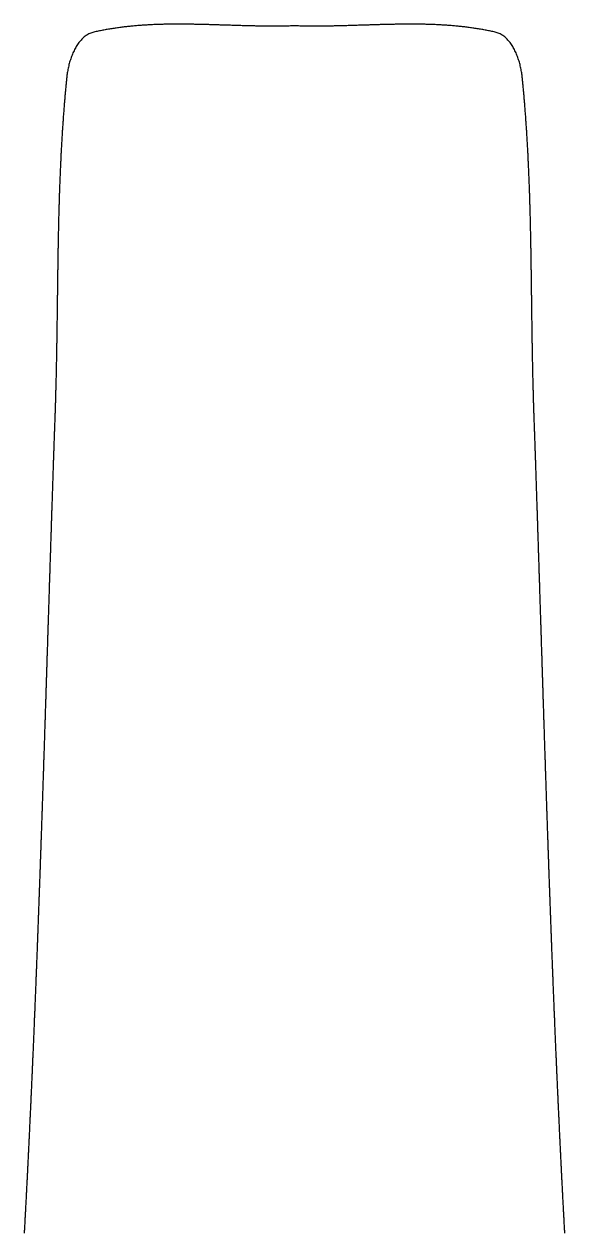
# Model space of a CAD drawing. Header units: metres. Extents: x -47 to 47, y -110 to 110.
# Drawn here: x -11.8 to 11.8, y -55.6 to -2.7 of the extents above; entities that cross this region are included whole.
import ezdxf

# ---------------------------------------------------------------- set-up
doc = ezdxf.new("R2010")
doc.units = ezdxf.units.M

msp = doc.modelspace()

# ---------------------------------------------------------------- linework, layer by layer
for points in [[(-8.774, -3.086), (-8.821, -3.098), (-8.866, -3.112), (-8.91, -3.128), (-8.954, -3.146), (-8.996, -3.167), (-9.037, -3.189), (-9.078, -3.213), (-9.117, -3.239), (-9.156, -3.267), (-9.193, -3.296), (-9.23, -3.327), (-9.265, -3.36), (-9.3, -3.394), (-9.333, -3.43), (-9.366, -3.467), (-9.398, -3.505), (-9.429, -3.545), (-9.459, -3.585), (-9.488, -3.627), (-9.516, -3.671), (-9.543, -3.715), (-9.57, -3.76), (-9.595, -3.806), (-9.62, -3.852), (-9.643, -3.9), (-9.666, -3.948), (-9.688, -3.997), (-9.709, -4.047), (-9.73, -4.097), (-9.749, -4.147), (-9.768, -4.198), (-9.785, -4.249), (-9.802, -4.301), (-9.819, -4.353), (-9.834, -4.405), (-9.848, -4.456), (-9.862, -4.508), (-9.875, -4.56), (-9.887, -4.612), (-9.898, -4.664), (-9.909, -4.715), (-9.919, -4.767), (-9.928, -4.817), (-9.936, -4.868), (-9.943, -4.918), (-9.95, -4.967), (-9.956, -5.016), (-9.961, -5.064)], [(-0.081, -2.814), (-0.131, -2.816), (-0.181, -2.817), (-0.231, -2.818), (-0.281, -2.82), (-0.331, -2.821), (-0.381, -2.822), (-0.431, -2.823), (-0.481, -2.823), (-0.531, -2.824), (-0.582, -2.825), (-0.632, -2.825), (-0.682, -2.826), (-0.732, -2.826), (-0.782, -2.826), (-0.832, -2.826), (-0.882, -2.827), (-0.932, -2.827), (-0.983, -2.826), (-1.033, -2.826), (-1.083, -2.826), (-1.133, -2.826), (-1.183, -2.825), (-1.234, -2.825), (-1.284, -2.825), (-1.334, -2.824), (-1.384, -2.823), (-1.435, -2.823), (-1.485, -2.822), (-1.535, -2.821), (-1.585, -2.82), (-1.636, -2.819), (-1.686, -2.818), (-1.736, -2.817), (-1.786, -2.816), (-1.837, -2.815), (-1.887, -2.814), (-1.937, -2.813), (-1.988, -2.812), (-2.038, -2.811), (-2.088, -2.809), (-2.139, -2.808), (-2.189, -2.807), (-2.239, -2.805), (-2.29, -2.804), (-2.34, -2.802), (-2.39, -2.801), (-2.441, -2.799), (-2.491, -2.798), (-2.541, -2.796), (-2.592, -2.795), (-2.642, -2.793), (-2.693, -2.792), (-2.743, -2.79), (-2.793, -2.788), (-2.844, -2.787), (-2.894, -2.785), (-2.944, -2.784), (-2.995, -2.782), (-3.045, -2.78), (-3.095, -2.779), (-3.146, -2.777), (-3.196, -2.776), (-3.247, -2.774), (-3.297, -2.772), (-3.347, -2.771), (-3.398, -2.769), (-3.448, -2.768), (-3.498, -2.766), (-3.549, -2.765), (-3.599, -2.763), (-3.649, -2.762), (-3.7, -2.76), (-3.75, -2.759), (-3.8, -2.757), (-3.851, -2.756), (-3.901, -2.755), (-3.951, -2.753), (-4.002, -2.752), (-4.052, -2.751), (-4.102, -2.75), (-4.153, -2.749), (-4.203, -2.748), (-4.253, -2.747), (-4.304, -2.746), (-4.354, -2.745), (-4.404, -2.744), (-4.454, -2.743), (-4.505, -2.742), (-4.555, -2.741), (-4.605, -2.741), (-4.655, -2.74), (-4.706, -2.739), (-4.756, -2.739), (-4.806, -2.739), (-4.856, -2.738), (-4.906, -2.738), (-4.957, -2.738), (-5.007, -2.738), (-5.057, -2.737), (-5.107, -2.738), (-5.157, -2.738), (-5.207, -2.738), (-5.258, -2.738), (-5.308, -2.738), (-5.358, -2.739), (-5.408, -2.739), (-5.458, -2.74), (-5.508, -2.741), (-5.558, -2.741), (-5.608, -2.742), (-5.658, -2.743), (-5.708, -2.744), (-5.758, -2.746), (-5.808, -2.747), (-5.858, -2.748), (-5.908, -2.75), (-5.958, -2.751), (-6.008, -2.753), (-6.058, -2.755), (-6.108, -2.757), (-6.158, -2.759), (-6.208, -2.761), (-6.258, -2.764), (-6.307, -2.766), (-6.357, -2.769), (-6.407, -2.771), (-6.457, -2.774), (-6.507, -2.777), (-6.556, -2.78), (-6.606, -2.783), (-6.656, -2.787), (-6.706, -2.79), (-6.755, -2.794), (-6.805, -2.798), (-6.855, -2.801), (-6.904, -2.805), (-6.954, -2.81), (-7.003, -2.814), (-7.053, -2.819), (-7.103, -2.823), (-7.152, -2.828), (-7.202, -2.833), (-7.251, -2.838), (-7.301, -2.843), (-7.35, -2.849), (-7.4, -2.855), (-7.449, -2.86), (-7.498, -2.866), (-7.548, -2.872), (-7.597, -2.879), (-7.646, -2.885), (-7.696, -2.892), (-7.745, -2.899), (-7.794, -2.906), (-7.844, -2.913), (-7.893, -2.92), (-7.942, -2.928), (-7.991, -2.935), (-8.04, -2.943), (-8.089, -2.951), (-8.138, -2.96), (-8.188, -2.968), (-8.237, -2.977), (-8.286, -2.986), (-8.335, -2.995), (-8.384, -3.004), (-8.432, -3.014), (-8.481, -3.024), (-8.53, -3.033), (-8.579, -3.044), (-8.628, -3.054), (-8.677, -3.064), (-8.726, -3.075), (-8.774, -3.086)], [(0.081, -2.814), (0.039, -2.814), (-0.039, -2.814), (-0.081, -2.814)], [(8.774, -3.086), (8.726, -3.075), (8.677, -3.064), (8.628, -3.054), (8.579, -3.044), (8.53, -3.033), (8.481, -3.024), (8.432, -3.014), (8.384, -3.004), (8.335, -2.995), (8.286, -2.986), (8.237, -2.977), (8.188, -2.968), (8.138, -2.96), (8.089, -2.951), (8.04, -2.943), (7.991, -2.935), (7.942, -2.928), (7.893, -2.92), (7.844, -2.913), (7.794, -2.906), (7.745, -2.899), (7.696, -2.892), (7.646, -2.885), (7.597, -2.879), (7.548, -2.872), (7.498, -2.866), (7.449, -2.86), (7.4, -2.855), (7.35, -2.849), (7.301, -2.843), (7.251, -2.838), (7.202, -2.833), (7.152, -2.828), (7.103, -2.823), (7.053, -2.819), (7.003, -2.814), (6.954, -2.81), (6.904, -2.805), (6.855, -2.801), (6.805, -2.798), (6.755, -2.794), (6.706, -2.79), (6.656, -2.787), (6.606, -2.783), (6.556, -2.78), (6.507, -2.777), (6.457, -2.774), (6.407, -2.771), (6.357, -2.769), (6.307, -2.766), (6.258, -2.764), (6.208, -2.761), (6.158, -2.759), (6.108, -2.757), (6.058, -2.755), (6.008, -2.753), (5.958, -2.751), (5.908, -2.75), (5.858, -2.748), (5.808, -2.747), (5.758, -2.746), (5.708, -2.744), (5.658, -2.743), (5.608, -2.742), (5.558, -2.741), (5.508, -2.741), (5.458, -2.74), (5.408, -2.739), (5.358, -2.739), (5.308, -2.738), (5.258, -2.738), (5.207, -2.738), (5.157, -2.738), (5.107, -2.738), (5.057, -2.737), (5.007, -2.738), (4.957, -2.738), (4.906, -2.738), (4.856, -2.738), (4.806, -2.739), (4.756, -2.739), (4.706, -2.739), (4.655, -2.74), (4.605, -2.741), (4.555, -2.741), (4.505, -2.742), (4.454, -2.743), (4.404, -2.744), (4.354, -2.745), (4.304, -2.746), (4.253, -2.747), (4.203, -2.748), (4.153, -2.749), (4.102, -2.75), (4.052, -2.751), (4.002, -2.752), (3.951, -2.753), (3.901, -2.755), (3.851, -2.756), (3.8, -2.757), (3.75, -2.759), (3.7, -2.76), (3.649, -2.762), (3.599, -2.763), (3.549, -2.765), (3.498, -2.766), (3.448, -2.768), (3.398, -2.769), (3.347, -2.771), (3.297, -2.772), (3.247, -2.774), (3.196, -2.776), (3.146, -2.777), (3.095, -2.779), (3.045, -2.78), (2.995, -2.782), (2.944, -2.784), (2.894, -2.785), (2.844, -2.787), (2.793, -2.788), (2.743, -2.79), (2.693, -2.792), (2.642, -2.793), (2.592, -2.795), (2.541, -2.796), (2.491, -2.798), (2.441, -2.799), (2.39, -2.801), (2.34, -2.802), (2.29, -2.804), (2.239, -2.805), (2.189, -2.807), (2.139, -2.808), (2.088, -2.809), (2.038, -2.811), (1.988, -2.812), (1.937, -2.813), (1.887, -2.814), (1.837, -2.815), (1.786, -2.816), (1.736, -2.817), (1.686, -2.818), (1.636, -2.819), (1.585, -2.82), (1.535, -2.821), (1.485, -2.822), (1.435, -2.823), (1.384, -2.823), (1.334, -2.824), (1.284, -2.825), (1.234, -2.825), (1.183, -2.825), (1.133, -2.826), (1.083, -2.826), (1.033, -2.826), (0.983, -2.826), (0.932, -2.827), (0.882, -2.827), (0.832, -2.826), (0.782, -2.826), (0.732, -2.826), (0.682, -2.826), (0.632, -2.825), (0.582, -2.825), (0.531, -2.824), (0.481, -2.823), (0.431, -2.823), (0.381, -2.822), (0.331, -2.821), (0.281, -2.82), (0.231, -2.818), (0.181, -2.817), (0.131, -2.816), (0.081, -2.814)], [(9.961, -5.064), (9.956, -5.016), (9.95, -4.967), (9.943, -4.918), (9.936, -4.868), (9.928, -4.817), (9.919, -4.767), (9.909, -4.715), (9.898, -4.664), (9.887, -4.612), (9.875, -4.56), (9.862, -4.508), (9.848, -4.456), (9.834, -4.405), (9.819, -4.353), (9.802, -4.301), (9.785, -4.249), (9.768, -4.198), (9.749, -4.147), (9.73, -4.097), (9.709, -4.047), (9.688, -3.997), (9.666, -3.948), (9.643, -3.9), (9.62, -3.852), (9.595, -3.806), (9.57, -3.76), (9.543, -3.715), (9.516, -3.671), (9.488, -3.627), (9.459, -3.585), (9.429, -3.545), (9.398, -3.505), (9.366, -3.467), (9.333, -3.43), (9.3, -3.394), (9.265, -3.36), (9.23, -3.327), (9.193, -3.296), (9.156, -3.267), (9.117, -3.239), (9.078, -3.213), (9.037, -3.189), (8.996, -3.167), (8.954, -3.146), (8.91, -3.128), (8.866, -3.112), (8.821, -3.098), (8.774, -3.086)], [(-9.961, -5.064), (-9.966, -5.114), (-9.971, -5.164), (-9.976, -5.214), (-9.981, -5.264), (-9.986, -5.314), (-9.991, -5.363), (-9.996, -5.413), (-10.001, -5.463), (-10.005, -5.513), (-10.01, -5.563), (-10.015, -5.613), (-10.019, -5.663), (-10.024, -5.713), (-10.028, -5.762), (-10.033, -5.812), (-10.037, -5.862), (-10.041, -5.912), (-10.046, -5.962), (-10.05, -6.012), (-10.054, -6.062), (-10.058, -6.112), (-10.063, -6.162), (-10.067, -6.212), (-10.071, -6.262), (-10.075, -6.311), (-10.079, -6.361), (-10.083, -6.411), (-10.087, -6.461), (-10.091, -6.511), (-10.095, -6.561), (-10.098, -6.611), (-10.102, -6.661), (-10.106, -6.711), (-10.11, -6.761), (-10.113, -6.811), (-10.117, -6.861), (-10.12, -6.911), (-10.124, -6.961), (-10.127, -7.011), (-10.131, -7.061), (-10.134, -7.111), (-10.138, -7.161), (-10.141, -7.21), (-10.144, -7.26), (-10.148, -7.31), (-10.151, -7.36), (-10.154, -7.41), (-10.157, -7.46), (-10.161, -7.51), (-10.164, -7.56), (-10.167, -7.61), (-10.17, -7.66), (-10.173, -7.71), (-10.176, -7.76), (-10.179, -7.81), (-10.182, -7.86), (-10.185, -7.91), (-10.187, -7.96), (-10.19, -8.01), (-10.193, -8.06), (-10.196, -8.11), (-10.198, -8.16), (-10.201, -8.21), (-10.204, -8.26), (-10.206, -8.31), (-10.209, -8.36), (-10.212, -8.41), (-10.214, -8.46), (-10.217, -8.51), (-10.219, -8.56), (-10.222, -8.611), (-10.224, -8.661), (-10.226, -8.711), (-10.229, -8.761), (-10.231, -8.811), (-10.234, -8.861), (-10.236, -8.911), (-10.238, -8.961), (-10.24, -9.011), (-10.242, -9.061), (-10.245, -9.111), (-10.247, -9.161), (-10.249, -9.211), (-10.251, -9.261), (-10.253, -9.311), (-10.255, -9.361), (-10.257, -9.411), (-10.259, -9.461), (-10.261, -9.511), (-10.263, -9.561), (-10.265, -9.612), (-10.267, -9.662), (-10.269, -9.712), (-10.271, -9.762), (-10.272, -9.812), (-10.274, -9.862), (-10.276, -9.912), (-10.278, -9.962), (-10.279, -10.012), (-10.281, -10.062), (-10.283, -10.112), (-10.285, -10.162), (-10.286, -10.212), (-10.288, -10.263), (-10.289, -10.313), (-10.291, -10.363), (-10.293, -10.413), (-10.294, -10.463), (-10.296, -10.513), (-10.297, -10.563), (-10.299, -10.613), (-10.3, -10.663), (-10.301, -10.713), (-10.303, -10.763), (-10.304, -10.814), (-10.306, -10.864), (-10.307, -10.914), (-10.308, -10.964), (-10.31, -11.014), (-10.311, -11.064), (-10.312, -11.114), (-10.314, -11.164), (-10.315, -11.214), (-10.316, -11.265), (-10.317, -11.315), (-10.319, -11.365), (-10.32, -11.415), (-10.321, -11.465), (-10.322, -11.515), (-10.323, -11.565), (-10.324, -11.615), (-10.325, -11.666), (-10.327, -11.716), (-10.328, -11.766), (-10.329, -11.816), (-10.33, -11.866), (-10.331, -11.916), (-10.332, -11.966), (-10.333, -12.016), (-10.334, -12.067), (-10.335, -12.117), (-10.336, -12.167), (-10.337, -12.217), (-10.338, -12.267), (-10.339, -12.317), (-10.34, -12.367), (-10.34, -12.417), (-10.341, -12.468), (-10.342, -12.518), (-10.343, -12.568), (-10.344, -12.618), (-10.345, -12.668), (-10.346, -12.718), (-10.347, -12.768), (-10.347, -12.819), (-10.348, -12.869), (-10.349, -12.919), (-10.35, -12.969), (-10.351, -13.019), (-10.351, -13.069), (-10.352, -13.119), (-10.353, -13.17), (-10.354, -13.22), (-10.354, -13.27), (-10.355, -13.32), (-10.356, -13.37), (-10.357, -13.42), (-10.357, -13.47), (-10.358, -13.521), (-10.359, -13.571), (-10.36, -13.621), (-10.36, -13.671), (-10.361, -13.721), (-10.362, -13.771), (-10.362, -13.822), (-10.363, -13.872), (-10.364, -13.922), (-10.364, -13.972), (-10.365, -14.022), (-10.366, -14.072), (-10.366, -14.122), (-10.367, -14.173), (-10.368, -14.223), (-10.368, -14.273), (-10.369, -14.323), (-10.37, -14.373), (-10.37, -14.423), (-10.371, -14.473), (-10.372, -14.524), (-10.372, -14.574), (-10.373, -14.624), (-10.374, -14.674), (-10.374, -14.724), (-10.375, -14.774), (-10.375, -14.825), (-10.376, -14.875), (-10.377, -14.925), (-10.377, -14.975), (-10.378, -15.025), (-10.379, -15.075), (-10.379, -15.126), (-10.38, -15.176), (-10.381, -15.226), (-10.381, -15.276), (-10.382, -15.326), (-10.383, -15.376), (-10.383, -15.426), (-10.384, -15.477), (-10.384, -15.527), (-10.385, -15.577), (-10.386, -15.627), (-10.386, -15.677), (-10.387, -15.727), (-10.388, -15.778), (-10.389, -15.828), (-10.389, -15.878), (-10.39, -15.928), (-10.391, -15.978), (-10.391, -16.028), (-10.392, -16.078), (-10.393, -16.129), (-10.393, -16.179), (-10.394, -16.229), (-10.395, -16.279), (-10.396, -16.329), (-10.396, -16.379), (-10.397, -16.429), (-10.398, -16.48), (-10.399, -16.53), (-10.399, -16.58), (-10.4, -16.63), (-10.401, -16.68), (-10.402, -16.73), (-10.403, -16.78), (-10.403, -16.831), (-10.404, -16.881), (-10.405, -16.931), (-10.406, -16.981), (-10.407, -17.031), (-10.408, -17.081), (-10.409, -17.131), (-10.409, -17.182), (-10.41, -17.232), (-10.411, -17.282), (-10.412, -17.332), (-10.413, -17.382), (-10.414, -17.432), (-10.415, -17.482), (-10.416, -17.533), (-10.417, -17.583), (-10.418, -17.633), (-10.419, -17.683), (-10.42, -17.733), (-10.421, -17.783), (-10.422, -17.833), (-10.423, -17.883), (-10.424, -17.934), (-10.425, -17.984), (-10.426, -18.034), (-10.427, -18.084), (-10.429, -18.134), (-10.43, -18.184), (-10.431, -18.234), (-10.432, -18.284), (-10.433, -18.335), (-10.435, -18.385), (-10.436, -18.435), (-10.437, -18.485), (-10.438, -18.535), (-10.44, -18.585), (-10.441, -18.635), (-10.442, -18.685), (-10.443, -18.735), (-10.445, -18.786), (-10.446, -18.836), (-10.448, -18.886), (-10.449, -18.936), (-10.45, -18.986), (-10.452, -19.036), (-10.453, -19.086), (-10.455, -19.136), (-10.456, -19.186), (-10.458, -19.236), (-10.459, -19.286), (-10.461, -19.337), (-10.463, -19.387), (-10.464, -19.437), (-10.466, -19.487), (-10.467, -19.537), (-10.469, -19.587), (-10.471, -19.637), (-10.473, -19.687), (-10.474, -19.737)], [(10.474, -19.737), (10.473, -19.687), (10.471, -19.637), (10.469, -19.587), (10.467, -19.537), (10.466, -19.487), (10.464, -19.437), (10.463, -19.387), (10.461, -19.337), (10.459, -19.286), (10.458, -19.236), (10.456, -19.186), (10.455, -19.136), (10.453, -19.086), (10.452, -19.036), (10.45, -18.986), (10.449, -18.936), (10.448, -18.886), (10.446, -18.836), (10.445, -18.786), (10.443, -18.735), (10.442, -18.685), (10.441, -18.635), (10.44, -18.585), (10.438, -18.535), (10.437, -18.485), (10.436, -18.435), (10.435, -18.385), (10.433, -18.335), (10.432, -18.284), (10.431, -18.234), (10.43, -18.184), (10.429, -18.134), (10.427, -18.084), (10.426, -18.034), (10.425, -17.984), (10.424, -17.934), (10.423, -17.883), (10.422, -17.833), (10.421, -17.783), (10.42, -17.733), (10.419, -17.683), (10.418, -17.633), (10.417, -17.583), (10.416, -17.533), (10.415, -17.482), (10.414, -17.432), (10.413, -17.382), (10.412, -17.332), (10.411, -17.282), (10.41, -17.232), (10.409, -17.182), (10.409, -17.131), (10.408, -17.081), (10.407, -17.031), (10.406, -16.981), (10.405, -16.931), (10.404, -16.881), (10.403, -16.831), (10.403, -16.78), (10.402, -16.73), (10.401, -16.68), (10.4, -16.63), (10.399, -16.58), (10.399, -16.53), (10.398, -16.48), (10.397, -16.429), (10.396, -16.379), (10.396, -16.329), (10.395, -16.279), (10.394, -16.229), (10.393, -16.179), (10.393, -16.129), (10.392, -16.078), (10.391, -16.028), (10.391, -15.978), (10.39, -15.928), (10.389, -15.878), (10.389, -15.828), (10.388, -15.778), (10.387, -15.727), (10.386, -15.677), (10.386, -15.627), (10.385, -15.577), (10.384, -15.527), (10.384, -15.477), (10.383, -15.426), (10.383, -15.376), (10.382, -15.326), (10.381, -15.276), (10.381, -15.226), (10.38, -15.176), (10.379, -15.126), (10.379, -15.075), (10.378, -15.025), (10.377, -14.975), (10.377, -14.925), (10.376, -14.875), (10.375, -14.825), (10.375, -14.774), (10.374, -14.724), (10.374, -14.674), (10.373, -14.624), (10.372, -14.574), (10.372, -14.524), (10.371, -14.473), (10.37, -14.423), (10.37, -14.373), (10.369, -14.323), (10.368, -14.273), (10.368, -14.223), (10.367, -14.173), (10.366, -14.122), (10.366, -14.072), (10.365, -14.022), (10.364, -13.972), (10.364, -13.922), (10.363, -13.872), (10.362, -13.822), (10.362, -13.771), (10.361, -13.721), (10.36, -13.671), (10.36, -13.621), (10.359, -13.571), (10.358, -13.521), (10.357, -13.47), (10.357, -13.42), (10.356, -13.37), (10.355, -13.32), (10.354, -13.27), (10.354, -13.22), (10.353, -13.17), (10.352, -13.119), (10.351, -13.069), (10.351, -13.019), (10.35, -12.969), (10.349, -12.919), (10.348, -12.869), (10.347, -12.819), (10.347, -12.768), (10.346, -12.718), (10.345, -12.668), (10.344, -12.618), (10.343, -12.568), (10.342, -12.518), (10.341, -12.468), (10.34, -12.417), (10.34, -12.367), (10.339, -12.317), (10.338, -12.267), (10.337, -12.217), (10.336, -12.167), (10.335, -12.117), (10.334, -12.067), (10.333, -12.016), (10.332, -11.966), (10.331, -11.916), (10.33, -11.866), (10.329, -11.816), (10.328, -11.766), (10.327, -11.716), (10.325, -11.666), (10.324, -11.615), (10.323, -11.565), (10.322, -11.515), (10.321, -11.465), (10.32, -11.415), (10.319, -11.365), (10.317, -11.315), (10.316, -11.265), (10.315, -11.214), (10.314, -11.164), (10.312, -11.114), (10.311, -11.064), (10.31, -11.014), (10.308, -10.964), (10.307, -10.914), (10.306, -10.864), (10.304, -10.814), (10.303, -10.763), (10.301, -10.713), (10.3, -10.663), (10.299, -10.613), (10.297, -10.563), (10.296, -10.513), (10.294, -10.463), (10.293, -10.413), (10.291, -10.363), (10.289, -10.313), (10.288, -10.263), (10.286, -10.212), (10.285, -10.162), (10.283, -10.112), (10.281, -10.062), (10.279, -10.012), (10.278, -9.962), (10.276, -9.912), (10.274, -9.862), (10.272, -9.812), (10.271, -9.762), (10.269, -9.712), (10.267, -9.662), (10.265, -9.612), (10.263, -9.561), (10.261, -9.511), (10.259, -9.461), (10.257, -9.411), (10.255, -9.361), (10.253, -9.311), (10.251, -9.261), (10.249, -9.211), (10.247, -9.161), (10.245, -9.111), (10.242, -9.061), (10.24, -9.011), (10.238, -8.961), (10.236, -8.911), (10.234, -8.861), (10.231, -8.811), (10.229, -8.761), (10.226, -8.711), (10.224, -8.661), (10.222, -8.611), (10.219, -8.56), (10.217, -8.51), (10.214, -8.46), (10.212, -8.41), (10.209, -8.36), (10.206, -8.31), (10.204, -8.26), (10.201, -8.21), (10.198, -8.16), (10.196, -8.11), (10.193, -8.06), (10.19, -8.01), (10.187, -7.96), (10.185, -7.91), (10.182, -7.86), (10.179, -7.81), (10.176, -7.76), (10.173, -7.71), (10.17, -7.66), (10.167, -7.61), (10.164, -7.56), (10.161, -7.51), (10.157, -7.46), (10.154, -7.41), (10.151, -7.36), (10.148, -7.31), (10.144, -7.26), (10.141, -7.21), (10.138, -7.161), (10.134, -7.111), (10.131, -7.061), (10.127, -7.011), (10.124, -6.961), (10.12, -6.911), (10.117, -6.861), (10.113, -6.811), (10.11, -6.761), (10.106, -6.711), (10.102, -6.661), (10.098, -6.611), (10.095, -6.561), (10.091, -6.511), (10.087, -6.461), (10.083, -6.411), (10.079, -6.361), (10.075, -6.311), (10.071, -6.262), (10.067, -6.212), (10.063, -6.162), (10.058, -6.112), (10.054, -6.062), (10.05, -6.012), (10.046, -5.962), (10.041, -5.912), (10.037, -5.862), (10.033, -5.812), (10.028, -5.762), (10.024, -5.713), (10.019, -5.663), (10.015, -5.613), (10.01, -5.563), (10.005, -5.513), (10.001, -5.463), (9.996, -5.413), (9.991, -5.363), (9.986, -5.314), (9.981, -5.264), (9.976, -5.214), (9.971, -5.164), (9.966, -5.114), (9.961, -5.064)], [(-10.474, -19.737), (-10.476, -19.787), (-10.478, -19.838), (-10.48, -19.888), (-10.481, -19.938), (-10.483, -19.988), (-10.485, -20.038), (-10.487, -20.088), (-10.488, -20.138), (-10.49, -20.188), (-10.492, -20.239), (-10.494, -20.289), (-10.495, -20.339), (-10.497, -20.389), (-10.499, -20.439), (-10.5, -20.489), (-10.502, -20.539), (-10.504, -20.589), (-10.506, -20.639), (-10.507, -20.69), (-10.509, -20.74), (-10.511, -20.79), (-10.513, -20.84), (-10.514, -20.89), (-10.516, -20.94), (-10.518, -20.99), (-10.519, -21.04), (-10.521, -21.091), (-10.523, -21.141), (-10.525, -21.191), (-10.526, -21.241), (-10.528, -21.291), (-10.53, -21.341), (-10.531, -21.391), (-10.533, -21.441), (-10.535, -21.491), (-10.536, -21.542), (-10.538, -21.592), (-10.54, -21.642), (-10.542, -21.692), (-10.543, -21.742), (-10.545, -21.792), (-10.547, -21.842), (-10.548, -21.892), (-10.55, -21.942), (-10.552, -21.993), (-10.553, -22.043), (-10.555, -22.093), (-10.557, -22.143), (-10.558, -22.193), (-10.56, -22.243), (-10.562, -22.293), (-10.563, -22.343), (-10.565, -22.393), (-10.567, -22.444), (-10.569, -22.494), (-10.57, -22.544), (-10.572, -22.594), (-10.574, -22.644), (-10.575, -22.694), (-10.577, -22.744), (-10.579, -22.794), (-10.58, -22.844), (-10.582, -22.894), (-10.584, -22.945), (-10.585, -22.995), (-10.587, -23.045), (-10.589, -23.095), (-10.59, -23.145), (-10.592, -23.195), (-10.594, -23.245), (-10.595, -23.295), (-10.597, -23.345), (-10.598, -23.395), (-10.6, -23.445), (-10.602, -23.496), (-10.603, -23.546), (-10.605, -23.596), (-10.607, -23.646), (-10.608, -23.696), (-10.61, -23.746), (-10.612, -23.796), (-10.613, -23.846), (-10.615, -23.896), (-10.617, -23.946), (-10.618, -23.997), (-10.62, -24.047), (-10.622, -24.097), (-10.623, -24.147), (-10.625, -24.197), (-10.626, -24.247), (-10.628, -24.297), (-10.63, -24.347), (-10.631, -24.397), (-10.633, -24.447), (-10.635, -24.497), (-10.636, -24.547), (-10.638, -24.598), (-10.64, -24.648), (-10.641, -24.698), (-10.643, -24.748), (-10.644, -24.798), (-10.646, -24.848), (-10.648, -24.898), (-10.649, -24.948), (-10.651, -24.998), (-10.653, -25.048), (-10.654, -25.098), (-10.656, -25.148), (-10.657, -25.199), (-10.659, -25.249), (-10.661, -25.299), (-10.662, -25.349), (-10.664, -25.399), (-10.666, -25.449), (-10.667, -25.499), (-10.669, -25.549), (-10.67, -25.599), (-10.672, -25.649), (-10.674, -25.699), (-10.675, -25.749), (-10.677, -25.799), (-10.678, -25.85), (-10.68, -25.9), (-10.682, -25.95), (-10.683, -26), (-10.685, -26.05), (-10.687, -26.1), (-10.688, -26.15), (-10.69, -26.2), (-10.691, -26.25), (-10.693, -26.3), (-10.695, -26.35), (-10.696, -26.4), (-10.698, -26.45), (-10.699, -26.5), (-10.701, -26.551), (-10.703, -26.601), (-10.704, -26.651), (-10.706, -26.701), (-10.707, -26.751), (-10.709, -26.801), (-10.711, -26.851), (-10.712, -26.901), (-10.714, -26.951), (-10.715, -27.001), (-10.717, -27.051), (-10.719, -27.101), (-10.72, -27.151), (-10.722, -27.201), (-10.723, -27.251), (-10.725, -27.302), (-10.727, -27.352), (-10.728, -27.402), (-10.73, -27.452), (-10.731, -27.502), (-10.733, -27.552), (-10.735, -27.602), (-10.736, -27.652), (-10.738, -27.702), (-10.739, -27.752), (-10.741, -27.802), (-10.743, -27.852), (-10.744, -27.902), (-10.746, -27.952), (-10.747, -28.002), (-10.749, -28.052), (-10.75, -28.102), (-10.752, -28.153), (-10.754, -28.203), (-10.755, -28.253), (-10.757, -28.303), (-10.758, -28.353), (-10.76, -28.403), (-10.762, -28.453), (-10.763, -28.503), (-10.765, -28.553), (-10.766, -28.603), (-10.768, -28.653), (-10.77, -28.703), (-10.771, -28.753), (-10.773, -28.803), (-10.774, -28.853), (-10.776, -28.903), (-10.778, -28.953), (-10.779, -29.003), (-10.781, -29.053), (-10.782, -29.104), (-10.784, -29.154), (-10.785, -29.204), (-10.787, -29.254), (-10.789, -29.304), (-10.79, -29.354), (-10.792, -29.404), (-10.793, -29.454), (-10.795, -29.504), (-10.797, -29.554), (-10.798, -29.604), (-10.8, -29.654), (-10.801, -29.704), (-10.803, -29.754), (-10.804, -29.804), (-10.806, -29.854), (-10.808, -29.904), (-10.809, -29.954), (-10.811, -30.004), (-10.812, -30.054), (-10.814, -30.104), (-10.816, -30.154), (-10.817, -30.204), (-10.819, -30.255), (-10.82, -30.305), (-10.822, -30.355), (-10.824, -30.405), (-10.825, -30.455), (-10.827, -30.505), (-10.828, -30.555), (-10.83, -30.605), (-10.831, -30.655), (-10.833, -30.705), (-10.835, -30.755), (-10.836, -30.805), (-10.838, -30.855), (-10.839, -30.905), (-10.841, -30.955), (-10.843, -31.005), (-10.844, -31.055), (-10.846, -31.105), (-10.847, -31.155), (-10.849, -31.205), (-10.851, -31.255), (-10.852, -31.305), (-10.854, -31.355), (-10.855, -31.405), (-10.857, -31.455), (-10.859, -31.505), (-10.86, -31.555), (-10.862, -31.605), (-10.863, -31.655), (-10.865, -31.705), (-10.866, -31.755), (-10.868, -31.806), (-10.87, -31.856), (-10.871, -31.906), (-10.873, -31.956), (-10.874, -32.006), (-10.876, -32.056), (-10.878, -32.106), (-10.879, -32.156), (-10.881, -32.206), (-10.882, -32.256), (-10.884, -32.306), (-10.886, -32.356), (-10.887, -32.406), (-10.889, -32.456), (-10.89, -32.506), (-10.892, -32.556), (-10.894, -32.606), (-10.895, -32.656), (-10.897, -32.706), (-10.898, -32.756), (-10.9, -32.806), (-10.902, -32.856), (-10.903, -32.906), (-10.905, -32.956), (-10.906, -33.006), (-10.908, -33.056), (-10.91, -33.106), (-10.911, -33.156), (-10.913, -33.206), (-10.915, -33.256), (-10.916, -33.306), (-10.918, -33.356), (-10.919, -33.406), (-10.921, -33.456), (-10.923, -33.506), (-10.924, -33.556), (-10.926, -33.606), (-10.927, -33.656), (-10.929, -33.706), (-10.931, -33.756), (-10.932, -33.806), (-10.934, -33.856), (-10.935, -33.906), (-10.937, -33.956), (-10.939, -34.006), (-10.94, -34.056), (-10.942, -34.106), (-10.944, -34.156), (-10.945, -34.206), (-10.947, -34.256), (-10.948, -34.306), (-10.95, -34.356), (-10.952, -34.406), (-10.953, -34.456), (-10.955, -34.506), (-10.957, -34.556), (-10.958, -34.606), (-10.96, -34.656), (-10.961, -34.706), (-10.963, -34.756), (-10.965, -34.806), (-10.966, -34.856), (-10.968, -34.906), (-10.97, -34.957), (-10.971, -35.007), (-10.973, -35.057), (-10.975, -35.107), (-10.976, -35.157), (-10.978, -35.207), (-10.979, -35.257), (-10.981, -35.307), (-10.983, -35.357), (-10.984, -35.407), (-10.986, -35.457), (-10.988, -35.507), (-10.989, -35.557), (-10.991, -35.607), (-10.993, -35.657), (-10.994, -35.707), (-10.996, -35.757), (-10.998, -35.807), (-10.999, -35.857), (-11.001, -35.907), (-11.002, -35.957), (-11.004, -36.007), (-11.006, -36.057), (-11.007, -36.107), (-11.009, -36.156), (-11.011, -36.206), (-11.012, -36.256), (-11.014, -36.306), (-11.016, -36.356), (-11.017, -36.406), (-11.019, -36.456), (-11.021, -36.506), (-11.022, -36.556), (-11.024, -36.606), (-11.026, -36.656), (-11.027, -36.706), (-11.029, -36.756), (-11.031, -36.806), (-11.032, -36.856), (-11.034, -36.906), (-11.036, -36.956), (-11.037, -37.006), (-11.039, -37.056), (-11.041, -37.106), (-11.042, -37.156), (-11.044, -37.206), (-11.046, -37.256), (-11.048, -37.306), (-11.049, -37.356), (-11.051, -37.406), (-11.053, -37.456), (-11.054, -37.506), (-11.056, -37.556), (-11.058, -37.606), (-11.059, -37.656), (-11.061, -37.706), (-11.063, -37.756), (-11.064, -37.806), (-11.066, -37.856), (-11.068, -37.906), (-11.07, -37.956), (-11.071, -38.006), (-11.073, -38.056), (-11.075, -38.106), (-11.076, -38.156), (-11.078, -38.206), (-11.08, -38.256), (-11.081, -38.306), (-11.083, -38.356), (-11.085, -38.406), (-11.087, -38.456), (-11.088, -38.506), (-11.09, -38.556), (-11.092, -38.606), (-11.093, -38.656), (-11.095, -38.706), (-11.097, -38.756), (-11.099, -38.806), (-11.1, -38.856), (-11.102, -38.906), (-11.104, -38.956), (-11.106, -39.006), (-11.107, -39.056), (-11.109, -39.106), (-11.111, -39.156), (-11.113, -39.206), (-11.114, -39.256), (-11.116, -39.306), (-11.118, -39.356), (-11.12, -39.406), (-11.121, -39.455), (-11.123, -39.505), (-11.125, -39.555), (-11.127, -39.605), (-11.128, -39.655), (-11.13, -39.705), (-11.132, -39.755), (-11.134, -39.805), (-11.135, -39.855), (-11.137, -39.905), (-11.139, -39.955), (-11.141, -40.005), (-11.142, -40.055), (-11.144, -40.105), (-11.146, -40.155), (-11.148, -40.205), (-11.149, -40.255), (-11.151, -40.305), (-11.153, -40.355), (-11.155, -40.405), (-11.157, -40.455), (-11.158, -40.505), (-11.16, -40.555), (-11.162, -40.605), (-11.164, -40.655), (-11.165, -40.705), (-11.167, -40.755), (-11.169, -40.805), (-11.171, -40.855), (-11.173, -40.905), (-11.174, -40.955), (-11.176, -41.005), (-11.178, -41.054), (-11.18, -41.104), (-11.182, -41.154), (-11.183, -41.204), (-11.185, -41.254), (-11.187, -41.304), (-11.189, -41.354), (-11.191, -41.404), (-11.193, -41.454), (-11.194, -41.504), (-11.196, -41.554), (-11.198, -41.604), (-11.2, -41.654), (-11.202, -41.704), (-11.204, -41.754), (-11.205, -41.804), (-11.207, -41.854), (-11.209, -41.904), (-11.211, -41.954), (-11.213, -42.004), (-11.215, -42.054), (-11.216, -42.104), (-11.218, -42.154), (-11.22, -42.204), (-11.222, -42.254), (-11.224, -42.303), (-11.226, -42.353), (-11.228, -42.403), (-11.229, -42.453), (-11.231, -42.503), (-11.233, -42.553), (-11.235, -42.603), (-11.237, -42.653), (-11.239, -42.703), (-11.241, -42.753), (-11.242, -42.803), (-11.244, -42.853), (-11.246, -42.903), (-11.248, -42.953), (-11.25, -43.003), (-11.252, -43.053), (-11.254, -43.103), (-11.256, -43.153), (-11.258, -43.203), (-11.259, -43.253), (-11.261, -43.303), (-11.263, -43.352), (-11.265, -43.402), (-11.267, -43.452), (-11.269, -43.502), (-11.271, -43.552), (-11.273, -43.602), (-11.275, -43.652), (-11.277, -43.702), (-11.279, -43.752), (-11.28, -43.802), (-11.282, -43.852), (-11.284, -43.902), (-11.286, -43.952), (-11.288, -44.002), (-11.29, -44.052), (-11.292, -44.102), (-11.294, -44.152), (-11.296, -44.202), (-11.298, -44.252), (-11.3, -44.301), (-11.302, -44.351), (-11.304, -44.401), (-11.306, -44.451), (-11.308, -44.501), (-11.31, -44.551), (-11.312, -44.601), (-11.313, -44.651), (-11.315, -44.701), (-11.317, -44.751), (-11.319, -44.801), (-11.321, -44.851), (-11.323, -44.901), (-11.325, -44.951), (-11.327, -45.001), (-11.329, -45.051), (-11.331, -45.101), (-11.333, -45.15), (-11.335, -45.2), (-11.337, -45.25), (-11.339, -45.3), (-11.341, -45.35), (-11.343, -45.4), (-11.345, -45.45), (-11.347, -45.5), (-11.349, -45.55), (-11.351, -45.6), (-11.353, -45.65), (-11.355, -45.7), (-11.357, -45.75), (-11.359, -45.8), (-11.361, -45.85), (-11.363, -45.9), (-11.365, -45.949), (-11.367, -45.999), (-11.37, -46.049), (-11.372, -46.099), (-11.374, -46.149), (-11.376, -46.199), (-11.378, -46.249), (-11.38, -46.299), (-11.382, -46.349), (-11.384, -46.399), (-11.386, -46.449), (-11.388, -46.499), (-11.39, -46.549), (-11.392, -46.599), (-11.394, -46.649), (-11.396, -46.698), (-11.398, -46.748), (-11.4, -46.798), (-11.402, -46.848), (-11.405, -46.898), (-11.407, -46.948), (-11.409, -46.998), (-11.411, -47.048), (-11.413, -47.098), (-11.415, -47.148), (-11.417, -47.198), (-11.419, -47.248), (-11.421, -47.298), (-11.423, -47.348), (-11.426, -47.397), (-11.428, -47.447), (-11.43, -47.497), (-11.432, -47.547), (-11.434, -47.597), (-11.436, -47.647), (-11.438, -47.697), (-11.44, -47.747), (-11.443, -47.797), (-11.445, -47.847), (-11.447, -47.897), (-11.449, -47.947), (-11.451, -47.997), (-11.453, -48.046), (-11.456, -48.096), (-11.458, -48.146), (-11.46, -48.196), (-11.462, -48.246), (-11.464, -48.296), (-11.466, -48.346), (-11.469, -48.396), (-11.471, -48.446), (-11.473, -48.496), (-11.475, -48.546), (-11.477, -48.596), (-11.479, -48.646), (-11.482, -48.695), (-11.484, -48.745), (-11.486, -48.795), (-11.488, -48.845), (-11.49, -48.895), (-11.493, -48.945), (-11.495, -48.995), (-11.497, -49.045), (-11.499, -49.095), (-11.502, -49.145), (-11.504, -49.195), (-11.506, -49.245), (-11.508, -49.294), (-11.51, -49.344), (-11.513, -49.394), (-11.515, -49.444), (-11.517, -49.494), (-11.519, -49.544), (-11.522, -49.594), (-11.524, -49.644), (-11.526, -49.694), (-11.528, -49.744), (-11.531, -49.794), (-11.533, -49.844), (-11.535, -49.893), (-11.538, -49.943), (-11.54, -49.993), (-11.542, -50.043), (-11.544, -50.093), (-11.547, -50.143), (-11.549, -50.193), (-11.551, -50.243), (-11.554, -50.293), (-11.556, -50.343), (-11.558, -50.393), (-11.561, -50.443), (-11.563, -50.492), (-11.565, -50.542), (-11.568, -50.592), (-11.57, -50.642), (-11.572, -50.692), (-11.575, -50.742), (-11.577, -50.792), (-11.579, -50.842), (-11.582, -50.892), (-11.584, -50.942), (-11.586, -50.992), (-11.589, -51.041), (-11.591, -51.091), (-11.593, -51.141), (-11.596, -51.191), (-11.598, -51.241), (-11.6, -51.291), (-11.603, -51.341), (-11.605, -51.391), (-11.608, -51.441), (-11.61, -51.491), (-11.612, -51.541), (-11.615, -51.59), (-11.617, -51.64), (-11.62, -51.69), (-11.622, -51.74), (-11.624, -51.79), (-11.627, -51.84), (-11.629, -51.89), (-11.632, -51.94), (-11.634, -51.99), (-11.636, -52.04), (-11.639, -52.089), (-11.641, -52.139), (-11.644, -52.189), (-11.646, -52.239), (-11.649, -52.289), (-11.651, -52.339), (-11.654, -52.389), (-11.656, -52.439), (-11.658, -52.489), (-11.661, -52.539), (-11.663, -52.588), (-11.666, -52.638), (-11.668, -52.688), (-11.671, -52.738), (-11.673, -52.788), (-11.676, -52.838), (-11.678, -52.888), (-11.681, -52.938), (-11.683, -52.988), (-11.686, -53.038), (-11.688, -53.087), (-11.691, -53.137), (-11.693, -53.187), (-11.696, -53.237), (-11.698, -53.287), (-11.701, -53.337), (-11.703, -53.387), (-11.706, -53.437), (-11.709, -53.487), (-11.711, -53.537), (-11.714, -53.586), (-11.716, -53.636), (-11.719, -53.686), (-11.721, -53.736), (-11.724, -53.786), (-11.726, -53.836), (-11.729, -53.886), (-11.732, -53.936), (-11.734, -53.986), (-11.737, -54.036), (-11.739, -54.085), (-11.742, -54.135), (-11.745, -54.185), (-11.747, -54.235), (-11.75, -54.285), (-11.752, -54.335), (-11.755, -54.385), (-11.758, -54.435), (-11.76, -54.485), (-11.763, -54.534), (-11.766, -54.584), (-11.768, -54.634), (-11.771, -54.684), (-11.773, -54.734), (-11.776, -54.784), (-11.779, -54.834), (-11.781, -54.884), (-11.784, -54.934), (-11.787, -54.983), (-11.789, -55.033), (-11.792, -55.083), (-11.795, -55.133), (-11.797, -55.183), (-11.8, -55.233), (-11.803, -55.283), (-11.806, -55.333), (-11.808, -55.383), (-11.811, -55.432), (-11.814, -55.482), (-11.816, -55.532), (-11.819, -55.582), (-11.822, -55.632)], [(11.822, -55.632), (11.819, -55.582), (11.816, -55.532), (11.814, -55.482), (11.811, -55.432), (11.808, -55.383), (11.806, -55.333), (11.803, -55.283), (11.8, -55.233), (11.797, -55.183), (11.795, -55.133), (11.792, -55.083), (11.789, -55.033), (11.787, -54.983), (11.784, -54.934), (11.781, -54.884), (11.779, -54.834), (11.776, -54.784), (11.773, -54.734), (11.771, -54.684), (11.768, -54.634), (11.766, -54.584), (11.763, -54.534), (11.76, -54.485), (11.758, -54.435), (11.755, -54.385), (11.752, -54.335), (11.75, -54.285), (11.747, -54.235), (11.745, -54.185), (11.742, -54.135), (11.739, -54.085), (11.737, -54.036), (11.734, -53.986), (11.732, -53.936), (11.729, -53.886), (11.726, -53.836), (11.724, -53.786), (11.721, -53.736), (11.719, -53.686), (11.716, -53.636), (11.714, -53.586), (11.711, -53.537), (11.709, -53.487), (11.706, -53.437), (11.703, -53.387), (11.701, -53.337), (11.698, -53.287), (11.696, -53.237), (11.693, -53.187), (11.691, -53.137), (11.688, -53.087), (11.686, -53.038), (11.683, -52.988), (11.681, -52.938), (11.678, -52.888), (11.676, -52.838), (11.673, -52.788), (11.671, -52.738), (11.668, -52.688), (11.666, -52.638), (11.663, -52.588), (11.661, -52.539), (11.658, -52.489), (11.656, -52.439), (11.654, -52.389), (11.651, -52.339), (11.649, -52.289), (11.646, -52.239), (11.644, -52.189), (11.641, -52.139), (11.639, -52.089), (11.636, -52.04), (11.634, -51.99), (11.632, -51.94), (11.629, -51.89), (11.627, -51.84), (11.624, -51.79), (11.622, -51.74), (11.62, -51.69), (11.617, -51.64), (11.615, -51.59), (11.612, -51.541), (11.61, -51.491), (11.608, -51.441), (11.605, -51.391), (11.603, -51.341), (11.6, -51.291), (11.598, -51.241), (11.596, -51.191), (11.593, -51.141), (11.591, -51.091), (11.589, -51.041), (11.586, -50.992), (11.584, -50.942), (11.582, -50.892), (11.579, -50.842), (11.577, -50.792), (11.575, -50.742), (11.572, -50.692), (11.57, -50.642), (11.568, -50.592), (11.565, -50.542), (11.563, -50.492), (11.561, -50.443), (11.558, -50.393), (11.556, -50.343), (11.554, -50.293), (11.551, -50.243), (11.549, -50.193), (11.547, -50.143), (11.544, -50.093), (11.542, -50.043), (11.54, -49.993), (11.538, -49.943), (11.535, -49.893), (11.533, -49.844), (11.531, -49.794), (11.528, -49.744), (11.526, -49.694), (11.524, -49.644), (11.522, -49.594), (11.519, -49.544), (11.517, -49.494), (11.515, -49.444), (11.513, -49.394), (11.51, -49.344), (11.508, -49.294), (11.506, -49.245), (11.504, -49.195), (11.502, -49.145), (11.499, -49.095), (11.497, -49.045), (11.495, -48.995), (11.493, -48.945), (11.49, -48.895), (11.488, -48.845), (11.486, -48.795), (11.484, -48.745), (11.482, -48.695), (11.479, -48.646), (11.477, -48.596), (11.475, -48.546), (11.473, -48.496), (11.471, -48.446), (11.469, -48.396), (11.466, -48.346), (11.464, -48.296), (11.462, -48.246), (11.46, -48.196), (11.458, -48.146), (11.456, -48.096), (11.453, -48.046), (11.451, -47.997), (11.449, -47.947), (11.447, -47.897), (11.445, -47.847), (11.443, -47.797), (11.44, -47.747), (11.438, -47.697), (11.436, -47.647), (11.434, -47.597), (11.432, -47.547), (11.43, -47.497), (11.428, -47.447), (11.426, -47.397), (11.423, -47.348), (11.421, -47.298), (11.419, -47.248), (11.417, -47.198), (11.415, -47.148), (11.413, -47.098), (11.411, -47.048), (11.409, -46.998), (11.407, -46.948), (11.405, -46.898), (11.402, -46.848), (11.4, -46.798), (11.398, -46.748), (11.396, -46.698), (11.394, -46.649), (11.392, -46.599), (11.39, -46.549), (11.388, -46.499), (11.386, -46.449), (11.384, -46.399), (11.382, -46.349), (11.38, -46.299), (11.378, -46.249), (11.376, -46.199), (11.374, -46.149), (11.372, -46.099), (11.37, -46.049), (11.367, -45.999), (11.365, -45.949), (11.363, -45.9), (11.361, -45.85), (11.359, -45.8), (11.357, -45.75), (11.355, -45.7), (11.353, -45.65), (11.351, -45.6), (11.349, -45.55), (11.347, -45.5), (11.345, -45.45), (11.343, -45.4), (11.341, -45.35), (11.339, -45.3), (11.337, -45.25), (11.335, -45.2), (11.333, -45.15), (11.331, -45.101), (11.329, -45.051), (11.327, -45.001), (11.325, -44.951), (11.323, -44.901), (11.321, -44.851), (11.319, -44.801), (11.317, -44.751), (11.315, -44.701), (11.313, -44.651), (11.312, -44.601), (11.31, -44.551), (11.308, -44.501), (11.306, -44.451), (11.304, -44.401), (11.302, -44.351), (11.3, -44.301), (11.298, -44.252), (11.296, -44.202), (11.294, -44.152), (11.292, -44.102), (11.29, -44.052), (11.288, -44.002), (11.286, -43.952), (11.284, -43.902), (11.282, -43.852), (11.28, -43.802), (11.279, -43.752), (11.277, -43.702), (11.275, -43.652), (11.273, -43.602), (11.271, -43.552), (11.269, -43.502), (11.267, -43.452), (11.265, -43.402), (11.263, -43.352), (11.261, -43.303), (11.259, -43.253), (11.258, -43.203), (11.256, -43.153), (11.254, -43.103), (11.252, -43.053), (11.25, -43.003), (11.248, -42.953), (11.246, -42.903), (11.244, -42.853), (11.242, -42.803), (11.241, -42.753), (11.239, -42.703), (11.237, -42.653), (11.235, -42.603), (11.233, -42.553), (11.231, -42.503), (11.229, -42.453), (11.228, -42.403), (11.226, -42.353), (11.224, -42.303), (11.222, -42.254), (11.22, -42.204), (11.218, -42.154), (11.216, -42.104), (11.215, -42.054), (11.213, -42.004), (11.211, -41.954), (11.209, -41.904), (11.207, -41.854), (11.205, -41.804), (11.204, -41.754), (11.202, -41.704), (11.2, -41.654), (11.198, -41.604), (11.196, -41.554), (11.194, -41.504), (11.193, -41.454), (11.191, -41.404), (11.189, -41.354), (11.187, -41.304), (11.185, -41.254), (11.183, -41.204), (11.182, -41.154), (11.18, -41.104), (11.178, -41.054), (11.176, -41.005), (11.174, -40.955), (11.173, -40.905), (11.171, -40.855), (11.169, -40.805), (11.167, -40.755), (11.165, -40.705), (11.164, -40.655), (11.162, -40.605), (11.16, -40.555), (11.158, -40.505), (11.157, -40.455), (11.155, -40.405), (11.153, -40.355), (11.151, -40.305), (11.149, -40.255), (11.148, -40.205), (11.146, -40.155), (11.144, -40.105), (11.142, -40.055), (11.141, -40.005), (11.139, -39.955), (11.137, -39.905), (11.135, -39.855), (11.134, -39.805), (11.132, -39.755), (11.13, -39.705), (11.128, -39.655), (11.127, -39.605), (11.125, -39.555), (11.123, -39.505), (11.121, -39.455), (11.12, -39.406), (11.118, -39.356), (11.116, -39.306), (11.114, -39.256), (11.113, -39.206), (11.111, -39.156), (11.109, -39.106), (11.107, -39.056), (11.106, -39.006), (11.104, -38.956), (11.102, -38.906), (11.1, -38.856), (11.099, -38.806), (11.097, -38.756), (11.095, -38.706), (11.093, -38.656), (11.092, -38.606), (11.09, -38.556), (11.088, -38.506), (11.087, -38.456), (11.085, -38.406), (11.083, -38.356), (11.081, -38.306), (11.08, -38.256), (11.078, -38.206), (11.076, -38.156), (11.075, -38.106), (11.073, -38.056), (11.071, -38.006), (11.07, -37.956), (11.068, -37.906), (11.066, -37.856), (11.064, -37.806), (11.063, -37.756), (11.061, -37.706), (11.059, -37.656), (11.058, -37.606), (11.056, -37.556), (11.054, -37.506), (11.053, -37.456), (11.051, -37.406), (11.049, -37.356), (11.048, -37.306), (11.046, -37.256), (11.044, -37.206), (11.042, -37.156), (11.041, -37.106), (11.039, -37.056), (11.037, -37.006), (11.036, -36.956), (11.034, -36.906), (11.032, -36.856), (11.031, -36.806), (11.029, -36.756), (11.027, -36.706), (11.026, -36.656), (11.024, -36.606), (11.022, -36.556), (11.021, -36.506), (11.019, -36.456), (11.017, -36.406), (11.016, -36.356), (11.014, -36.306), (11.012, -36.256), (11.011, -36.206), (11.009, -36.156), (11.007, -36.107), (11.006, -36.057), (11.004, -36.007), (11.002, -35.957), (11.001, -35.907), (10.999, -35.857), (10.998, -35.807), (10.996, -35.757), (10.994, -35.707), (10.993, -35.657), (10.991, -35.607), (10.989, -35.557), (10.988, -35.507), (10.986, -35.457), (10.984, -35.407), (10.983, -35.357), (10.981, -35.307), (10.979, -35.257), (10.978, -35.207), (10.976, -35.157), (10.975, -35.107), (10.973, -35.057), (10.971, -35.007), (10.97, -34.957), (10.968, -34.906), (10.966, -34.856), (10.965, -34.806), (10.963, -34.756), (10.961, -34.706), (10.96, -34.656), (10.958, -34.606), (10.957, -34.556), (10.955, -34.506), (10.953, -34.456), (10.952, -34.406), (10.95, -34.356), (10.948, -34.306), (10.947, -34.256), (10.945, -34.206), (10.944, -34.156), (10.942, -34.106), (10.94, -34.056), (10.939, -34.006), (10.937, -33.956), (10.935, -33.906), (10.934, -33.856), (10.932, -33.806), (10.931, -33.756), (10.929, -33.706), (10.927, -33.656), (10.926, -33.606), (10.924, -33.556), (10.923, -33.506), (10.921, -33.456), (10.919, -33.406), (10.918, -33.356), (10.916, -33.306), (10.915, -33.256), (10.913, -33.206), (10.911, -33.156), (10.91, -33.106), (10.908, -33.056), (10.906, -33.006), (10.905, -32.956), (10.903, -32.906), (10.902, -32.856), (10.9, -32.806), (10.898, -32.756), (10.897, -32.706), (10.895, -32.656), (10.894, -32.606), (10.892, -32.556), (10.89, -32.506), (10.889, -32.456), (10.887, -32.406), (10.886, -32.356), (10.884, -32.306), (10.882, -32.256), (10.881, -32.206), (10.879, -32.156), (10.878, -32.106), (10.876, -32.056), (10.874, -32.006), (10.873, -31.956), (10.871, -31.906), (10.87, -31.856), (10.868, -31.806), (10.866, -31.755), (10.865, -31.705), (10.863, -31.655), (10.862, -31.605), (10.86, -31.555), (10.859, -31.505), (10.857, -31.455), (10.855, -31.405), (10.854, -31.355), (10.852, -31.305), (10.851, -31.255), (10.849, -31.205), (10.847, -31.155), (10.846, -31.105), (10.844, -31.055), (10.843, -31.005), (10.841, -30.955), (10.839, -30.905), (10.838, -30.855), (10.836, -30.805), (10.835, -30.755), (10.833, -30.705), (10.831, -30.655), (10.83, -30.605), (10.828, -30.555), (10.827, -30.505), (10.825, -30.455), (10.824, -30.405), (10.822, -30.355), (10.82, -30.305), (10.819, -30.255), (10.817, -30.204), (10.816, -30.154), (10.814, -30.104), (10.812, -30.054), (10.811, -30.004), (10.809, -29.954), (10.808, -29.904), (10.806, -29.854), (10.804, -29.804), (10.803, -29.754), (10.801, -29.704), (10.8, -29.654), (10.798, -29.604), (10.797, -29.554), (10.795, -29.504), (10.793, -29.454), (10.792, -29.404), (10.79, -29.354), (10.789, -29.304), (10.787, -29.254), (10.785, -29.204), (10.784, -29.154), (10.782, -29.104), (10.781, -29.053), (10.779, -29.003), (10.778, -28.953), (10.776, -28.903), (10.774, -28.853), (10.773, -28.803), (10.771, -28.753), (10.77, -28.703), (10.768, -28.653), (10.766, -28.603), (10.765, -28.553), (10.763, -28.503), (10.762, -28.453), (10.76, -28.403), (10.758, -28.353), (10.757, -28.303), (10.755, -28.253), (10.754, -28.203), (10.752, -28.153), (10.75, -28.102), (10.749, -28.052), (10.747, -28.002), (10.746, -27.952), (10.744, -27.902), (10.743, -27.852), (10.741, -27.802), (10.739, -27.752), (10.738, -27.702), (10.736, -27.652), (10.735, -27.602), (10.733, -27.552), (10.731, -27.502), (10.73, -27.452), (10.728, -27.402), (10.727, -27.352), (10.725, -27.302), (10.723, -27.251), (10.722, -27.201), (10.72, -27.151), (10.719, -27.101), (10.717, -27.051), (10.715, -27.001), (10.714, -26.951), (10.712, -26.901), (10.711, -26.851), (10.709, -26.801), (10.707, -26.751), (10.706, -26.701), (10.704, -26.651), (10.703, -26.601), (10.701, -26.551), (10.699, -26.5), (10.698, -26.45), (10.696, -26.4), (10.695, -26.35), (10.693, -26.3), (10.691, -26.25), (10.69, -26.2), (10.688, -26.15), (10.687, -26.1), (10.685, -26.05), (10.683, -26), (10.682, -25.95), (10.68, -25.9), (10.678, -25.85), (10.677, -25.799), (10.675, -25.749), (10.674, -25.699), (10.672, -25.649), (10.67, -25.599), (10.669, -25.549), (10.667, -25.499), (10.666, -25.449), (10.664, -25.399), (10.662, -25.349), (10.661, -25.299), (10.659, -25.249), (10.657, -25.199), (10.656, -25.148), (10.654, -25.098), (10.653, -25.048), (10.651, -24.998), (10.649, -24.948), (10.648, -24.898), (10.646, -24.848), (10.644, -24.798), (10.643, -24.748), (10.641, -24.698), (10.64, -24.648), (10.638, -24.598), (10.636, -24.547), (10.635, -24.497), (10.633, -24.447), (10.631, -24.397), (10.63, -24.347), (10.628, -24.297), (10.626, -24.247), (10.625, -24.197), (10.623, -24.147), (10.622, -24.097), (10.62, -24.047), (10.618, -23.997), (10.617, -23.946), (10.615, -23.896), (10.613, -23.846), (10.612, -23.796), (10.61, -23.746), (10.608, -23.696), (10.607, -23.646), (10.605, -23.596), (10.603, -23.546), (10.602, -23.496), (10.6, -23.445), (10.598, -23.395), (10.597, -23.345), (10.595, -23.295), (10.594, -23.245), (10.592, -23.195), (10.59, -23.145), (10.589, -23.095), (10.587, -23.045), (10.585, -22.995), (10.584, -22.945), (10.582, -22.894), (10.58, -22.844), (10.579, -22.794), (10.577, -22.744), (10.575, -22.694), (10.574, -22.644), (10.572, -22.594), (10.57, -22.544), (10.569, -22.494), (10.567, -22.444), (10.565, -22.393), (10.563, -22.343), (10.562, -22.293), (10.56, -22.243), (10.558, -22.193), (10.557, -22.143), (10.555, -22.093), (10.553, -22.043), (10.552, -21.993), (10.55, -21.942), (10.548, -21.892), (10.547, -21.842), (10.545, -21.792), (10.543, -21.742), (10.542, -21.692), (10.54, -21.642), (10.538, -21.592), (10.536, -21.542), (10.535, -21.491), (10.533, -21.441), (10.531, -21.391), (10.53, -21.341), (10.528, -21.291), (10.526, -21.241), (10.525, -21.191), (10.523, -21.141), (10.521, -21.091), (10.519, -21.04), (10.518, -20.99), (10.516, -20.94), (10.514, -20.89), (10.513, -20.84), (10.511, -20.79), (10.509, -20.74), (10.507, -20.69), (10.506, -20.639), (10.504, -20.589), (10.502, -20.539), (10.5, -20.489), (10.499, -20.439), (10.497, -20.389), (10.495, -20.339), (10.494, -20.289), (10.492, -20.239), (10.49, -20.188), (10.488, -20.138), (10.487, -20.088), (10.485, -20.038), (10.483, -19.988), (10.481, -19.938), (10.48, -19.888), (10.478, -19.838), (10.476, -19.787), (10.474, -19.737)]]:
    msp.add_lwpolyline(points)

doc.saveas('drawing.dxf')
